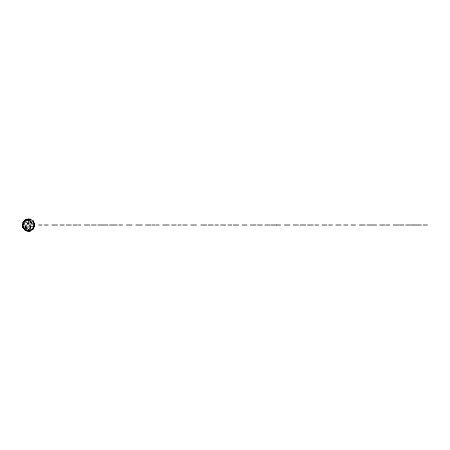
<?xml version="1.0" encoding="UTF-8"?>
<svg xmlns="http://www.w3.org/2000/svg" width="450" height="450" viewBox="0 0 450 450"><rect width="100%" height="100%" fill="white"/><g stroke="black" fill="none" stroke-linecap="round" stroke-linejoin="round"><path stroke-width="0.67" d="M24.722 229.039L23.119 228.139L23.119 222.21L26.089 219.341C29.824 220.14 32.147 223.425 34.38 226.249L30.116 230.968L26.758 230.754L23.901 221.372L28.063 223.268L31.41 222.593L33.317 220.984L34.38 226.249L30.448 226.744L29.031 229.854L26.634 230.856L30.116 230.968L30.448 226.744L31.41 222.593L30.274 219.246L28.558 219.032L26.089 219.341L23.119 222.21L22.5 226.541C23.361 229.843 26.91 231.502 30.116 230.968L33.199 228.971L34.38 226.249L34.611 224.393L33.317 220.984L30.274 219.246L28.609 219.392L28.558 219.032L23.901 221.372L22.5 226.541L24.969 229.95L27.816 230.923L29.239 230.586M24.969 229.95L25.453 227.216L28.063 223.268L28.884 220.404L30.274 219.246M23.119 222.21L24.773 221.237M31.444 229.731L33.199 228.971L34.611 224.393L33.913 223.374M23.901 221.372L28.884 220.404M22.5 226.541L25.453 227.216L30.448 226.744L28.063 223.268M38.678 225.011L42.013 225.011M44.224 225.011L48.218 225.011M51.919 225.011L57.516 225.011M60.109 225.011L64.277 225.011M66.308 225.011L71.331 225.011M73.131 225.011L77.479 225.011M78.514 225.011L80.921 225.011M84.246 225.011L89.792 225.011M91.395 225.011L96.238 225.011M97.779 225.011L108.101 225.011M109.547 225.011L117.107 225.011M118.772 225.011L122.558 225.011M126.399 225.011L132.036 225.011M135.877 225.011L142.279 225.011M145.547 225.011L151.121 225.011M152.218 225.011L154.856 225.011M155.886 225.011L159.109 225.011M162.737 225.011L169.256 225.011M171.546 225.011L176.214 225.011M177.919 225.011L181.069 225.011M182.751 225.011L187.251 225.011M190.828 225.011L196.571 225.011M200.835 225.011L206.758 225.011M208.164 225.011L213.261 225.011M214.965 225.011L218.391 225.011M220.59 225.011L225.793 225.011M227.953 225.011L231.84 225.011M233.286 225.011L238.674 225.011M242.151 225.011L246.999 225.011M250.386 225.011L256.016 225.011M257.361 225.011L262.406 225.011M264.926 225.011L269.685 225.011M270.681 225.011L276.497 225.011M276.587 225.011L280.609 225.011M284.411 225.011L289.952 225.011M293.147 225.011L298.378 225.011M299.959 225.011L305.752 225.011M307.513 225.011L313.172 225.011M314.865 225.011L318.673 225.011M322.009 225.011L326.902 225.011M328.613 225.011L332.387 225.011M335.874 225.011L341.1 225.011M343.693 225.011L347.957 225.011M350.921 225.011L355.433 225.011M359.421 225.011L365.152 225.011M366.947 225.011L376.661 225.011M379.755 225.011L384.806 225.011M385.881 225.011L389.779 225.011M393.165 225.011L398.751 225.011M399.448 225.011L404.004 225.011M405.759 225.011L410.108 225.011M410.687 225.011L413.168 225.011M413.539 225.011L421.38 225.011M423.045 225.011L427.5 225.011M26.089 219.341L27.979 219.381M25.453 227.216L30.116 230.968"/></g></svg>
